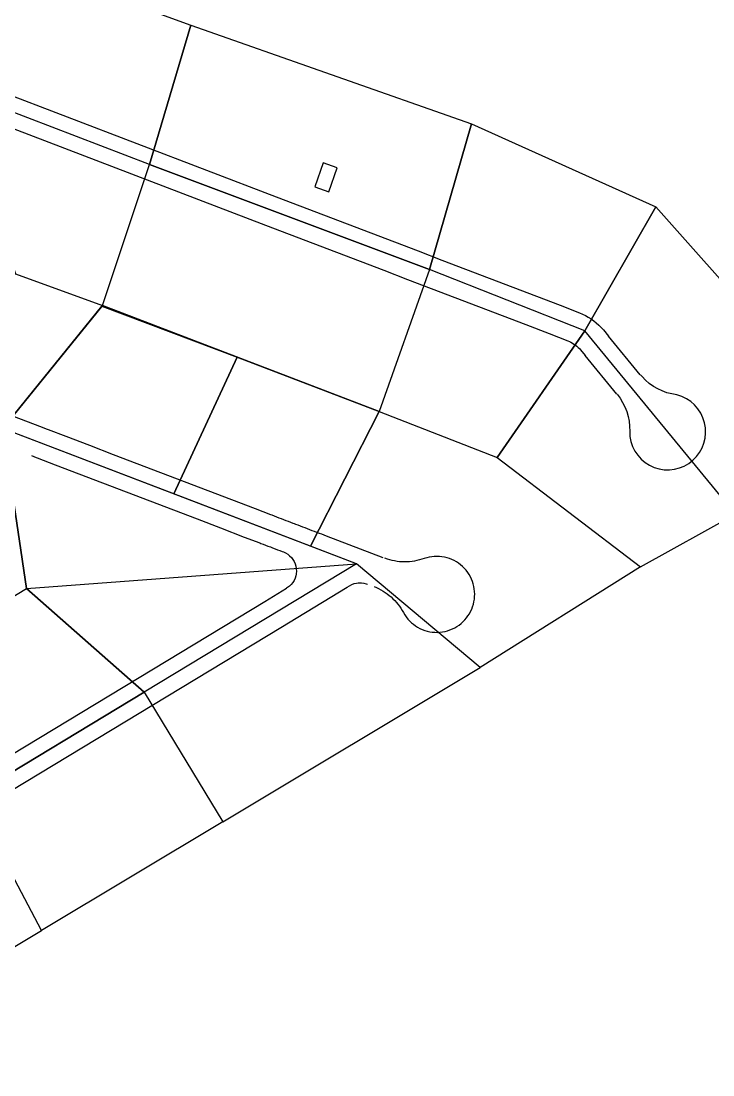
# Model space of a CAD drawing. Header units: metres. Extents: x 670141 to 672337, y 7191728 to 7192607.
# Drawn here: x 670556.5 to 670693.1, y 7191783.1 to 7191991.1 of the extents above; entities that cross this region are included whole.
import ezdxf

# ---------------------------------------------------------------- set-up
doc = ezdxf.new("R2010")
doc.units = ezdxf.units.M
doc.layers.add('D-AREA_CONTR', color=150, linetype='Continuous')
doc.layers.add('G-ESTR_SARJETA', color=136, linetype='Continuous')

# ---------------------------------------------------------------- blocks, each defined once
blk = doc.blocks.new('20100813-SARJETAS')
at = {"layer": 'G-ESTR_SARJETA', "linetype": 'ByBlock'}
for p, q in [((670550.95, 7191977.8, 907.52), (670606.92, 7191956.4, 907.12)), ((670548.8, 7191972.19, 907.52), (670604.78, 7191950.79, 907.12)), ((670606.92, 7191956.4, 907.12), (670611.59, 7191954.61, 907.09)), ((670611.59, 7191954.61, 907.09), (670616.26, 7191952.83, 907.09)), ((670616.26, 7191952.83, 907.09), (670620.93, 7191951.04, 907.11)), ((670604.78, 7191950.79, 907.12), (670609.45, 7191949.01, 907.09)), ((670620.93, 7191951.04, 907.11), (670625.61, 7191949.26, 907.15)), ((670609.45, 7191949.01, 907.09), (670614.12, 7191947.22, 907.09)), ((670625.61, 7191949.26, 907.15), (670630.28, 7191947.47, 907.21)), ((670614.12, 7191947.22, 907.09), (670618.79, 7191945.44, 907.11)), ((670630.28, 7191947.47, 907.21), (670634.95, 7191945.69, 907.29)), ((670618.79, 7191945.44, 907.11), (670623.46, 7191943.65, 907.15)), ((670634.95, 7191945.69, 907.29), (670639.62, 7191943.9, 907.39)), ((670623.46, 7191943.65, 907.15), (670628.13, 7191941.87, 907.21)), ((670639.62, 7191943.9, 907.39), (670644.29, 7191942.12, 907.52)), ((670628.13, 7191941.87, 907.21), (670632.8, 7191940.08, 907.29)), ((670644.29, 7191942.12, 907.52), (670648.96, 7191940.33, 907.66)), ((670648.96, 7191940.33, 907.66), (670653.63, 7191938.55, 907.82)), ((670632.8, 7191940.08, 907.29), (670637.47, 7191938.3, 907.39)), ((670637.47, 7191938.3, 907.39), (670642.14, 7191936.51, 907.52)), ((670653.63, 7191938.55, 907.82), (670658.3, 7191936.76, 908.01)), ((670642.14, 7191936.51, 907.52), (670646.82, 7191934.73, 907.66)), ((670658.3, 7191936.76, 908.01), (670662.97, 7191934.98, 908.21)), ((670646.82, 7191934.73, 907.66), (670651.49, 7191932.94, 907.82)), ((670662.97, 7191934.98, 908.21), (670666.79, 7191933.51, 908.39)), ((670651.49, 7191932.94, 907.82), (670656.16, 7191931.16, 908.01)), ((670666.79, 7191933.51, 908.39), (670667.38, 7191933.24, 908.41)), ((670667.38, 7191933.24, 908.41), (670667.96, 7191932.95, 908.43)), ((670667.96, 7191932.95, 908.43), (670668.53, 7191932.62, 908.45)), ((670668.53, 7191932.62, 908.45), (670669.07, 7191932.27, 908.47)), ((670669.07, 7191932.27, 908.47), (670669.6, 7191931.89, 908.49)), ((670656.16, 7191931.16, 908.01), (670660.83, 7191929.37, 908.21)), ((670669.6, 7191931.89, 908.49), (670670.11, 7191931.49, 908.51)), ((670670.11, 7191931.49, 908.51), (670670.6, 7191931.06, 908.54)), ((670670.6, 7191931.06, 908.54), (670671.06, 7191930.61, 908.56)), ((670671.06, 7191930.61, 908.56), (670671.51, 7191930.13, 908.58)), ((670671.51, 7191930.13, 908.58), (670672.53, 7191928.89, 908.64)), ((670660.83, 7191929.37, 908.21), (670664.47, 7191927.97, 908.39)), ((670664.47, 7191927.97, 908.39), (670664.79, 7191927.83, 908.41)), ((670664.79, 7191927.83, 908.41), (670665.1, 7191927.67, 908.43)), ((670678.8, 7191921.27, 909.07), (670672.53, 7191928.89, 908.64)), ((670665.1, 7191927.67, 908.43), (670665.41, 7191927.5, 908.45)), ((670665.41, 7191927.5, 908.45), (670665.7, 7191927.31, 908.47)), ((670665.7, 7191927.31, 908.47), (670665.99, 7191927.11, 908.49)), ((670665.99, 7191927.11, 908.49), (670666.26, 7191926.89, 908.51)), ((670666.26, 7191926.89, 908.51), (670666.52, 7191926.66, 908.54)), ((670666.52, 7191926.66, 908.54), (670666.77, 7191926.41, 908.56)), ((670666.77, 7191926.41, 908.56), (670667.01, 7191926.16, 908.58)), ((670667.01, 7191926.16, 908.58), (670667.9, 7191925.08, 908.64)), ((670674.17, 7191917.46, 909.07), (670667.9, 7191925.08, 908.64)), ((670535.92, 7191920.38, 908.46), (670560.71, 7191910.9, 909.14)), ((670679.13, 7191920.89, 909.07), (670678.83, 7191921.24, 909.07)), ((670679.82, 7191920.18, 909.11), (670679.13, 7191920.89, 909.07)), ((670680.57, 7191919.54, 909.15), (670679.82, 7191920.18, 909.11)), ((670681.38, 7191918.97, 909.18), (670680.57, 7191919.54, 909.15)), ((670674.2, 7191917.43, 909.11), (670674.79, 7191916.64, 909.14)), ((670682.24, 7191918.47, 909.24), (670681.38, 7191918.97, 909.18)), ((670683.13, 7191918.06, 909.27), (670682.24, 7191918.47, 909.24)), ((670684.06, 7191917.72, 909.29), (670683.13, 7191918.06, 909.27)), ((670685.02, 7191917.47, 909.32), (670684.06, 7191917.72, 909.29)), ((670686.01, 7191917.27, 909.32), (670685.02, 7191917.47, 909.32)), ((670674.79, 7191916.64, 909.14), (670675.31, 7191915.8, 909.18)), ((670675.31, 7191915.8, 909.18), (670675.75, 7191914.91, 909.21)), ((670686.97, 7191916.96, 909.37), (670686.01, 7191917.27, 909.32)), ((670687.89, 7191916.52, 909.39), (670686.97, 7191916.96, 909.37)), ((670688.74, 7191915.96, 909.42), (670687.89, 7191916.52, 909.39)), ((670689.51, 7191915.29, 909.45), (670688.74, 7191915.96, 909.42)), ((670690.18, 7191914.52, 909.51), (670689.51, 7191915.29, 909.45)), ((670675.75, 7191914.91, 909.21), (670676.11, 7191913.99, 909.24)), ((670676.11, 7191913.99, 909.24), (670676.39, 7191913.04, 909.27)), ((670690.73, 7191913.67, 909.54), (670690.18, 7191914.52, 909.51)), ((670691.17, 7191912.75, 909.58), (670690.73, 7191913.67, 909.54)), ((670676.39, 7191913.04, 909.27), (670676.58, 7191912.07, 909.29)), ((670676.58, 7191912.07, 909.29), (670676.68, 7191911.09, 909.32)), ((670691.48, 7191911.78, 909.65), (670691.17, 7191912.75, 909.58)), ((670691.65, 7191910.77, 909.69), (670691.48, 7191911.78, 909.65)), ((670560.71, 7191910.9, 909.14), (670561.17, 7191910.72, 909.15)), ((670561.17, 7191910.72, 909.15), (670561.64, 7191910.54, 909.17)), ((670561.64, 7191910.54, 909.17), (670561.84, 7191910.47, 909.17)), ((670561.84, 7191910.47, 909.17), (670565.38, 7191909.12, 909.28)), ((670565.38, 7191909.12, 909.28), (670570.05, 7191907.33, 909.45)), ((670676.68, 7191911.09, 909.32), (670676.7, 7191910.09, 909.35)), ((670676.7, 7191910.09, 909.35), (670676.75, 7191909.08, 909.37)), ((670676.75, 7191909.08, 909.37), (670676.94, 7191908.08, 909.39)), ((670691.59, 7191908.74, 909.79), (670691.69, 7191909.76, 909.72)), ((670691.69, 7191909.76, 909.72), (670691.65, 7191910.77, 909.69)), ((670570.05, 7191907.33, 909.45), (670574.72, 7191905.55, 909.65)), ((670676.94, 7191908.08, 909.39), (670677.27, 7191907.11, 909.44)), ((670677.27, 7191907.11, 909.44), (670677.72, 7191906.2, 909.48)), ((670690.98, 7191906.81, 909.85), (670691.35, 7191907.75, 909.82)), ((670691.35, 7191907.75, 909.82), (670691.59, 7191908.74, 909.79)), ((670558.56, 7191905.3, 909.14), (670559.03, 7191905.12, 909.15)), ((670559.03, 7191905.12, 909.15), (670559.5, 7191904.94, 909.17)), ((670559.5, 7191904.94, 909.17), (670559.69, 7191904.86, 909.17)), ((670574.72, 7191905.55, 909.65), (670579.39, 7191903.76, 909.87)), ((670677.72, 7191906.2, 909.48), (670678.29, 7191905.36, 909.51)), ((670678.29, 7191905.36, 909.51), (670678.98, 7191904.61, 909.54)), ((670689.17, 7191904.38, 909.95), (670689.88, 7191905.1, 909.93)), ((670689.88, 7191905.1, 909.93), (670690.49, 7191905.92, 909.91)), ((670690.49, 7191905.92, 909.91), (670690.98, 7191906.81, 909.85)), ((670559.69, 7191904.86, 909.17), (670563.23, 7191903.51, 909.28)), ((670563.23, 7191903.51, 909.28), (670567.9, 7191901.73, 909.45)), ((670579.39, 7191903.76, 909.87), (670584.06, 7191901.98, 910.12)), ((670678.98, 7191904.61, 909.54), (670679.75, 7191903.95, 909.61)), ((670679.75, 7191903.95, 909.61), (670680.61, 7191903.4, 909.65)), ((670680.61, 7191903.4, 909.65), (670681.54, 7191902.98, 909.69)), ((670681.54, 7191902.98, 909.69), (670682.51, 7191902.68, 909.75)), ((670685.55, 7191902.62, 909.88), (670686.53, 7191902.87, 909.9)), ((670686.53, 7191902.87, 909.9), (670687.48, 7191903.25, 909.93)), ((670687.48, 7191903.25, 909.93), (670688.36, 7191903.75, 909.97)), ((670688.36, 7191903.75, 909.97), (670689.17, 7191904.38, 909.95)), ((670567.9, 7191901.73, 909.45), (670572.57, 7191899.94, 909.65)), ((670584.06, 7191901.98, 910.12), (670588.73, 7191900.19, 910.4)), ((670682.51, 7191902.68, 909.75), (670683.52, 7191902.52, 909.79)), ((670683.52, 7191902.52, 909.79), (670684.53, 7191902.5, 909.82)), ((670684.53, 7191902.5, 909.82), (670685.55, 7191902.62, 909.88)), ((670572.57, 7191899.94, 909.65), (670577.25, 7191898.16, 909.87)), ((670588.73, 7191900.19, 910.4), (670593.4, 7191898.41, 910.7)), ((670577.25, 7191898.16, 909.87), (670581.92, 7191896.37, 910.12)), ((670593.4, 7191898.41, 910.7), (670598.07, 7191896.62, 911.03)), ((670598.07, 7191896.62, 911.03), (670602.74, 7191894.84, 911.39)), ((670581.92, 7191896.37, 910.12), (670586.59, 7191894.59, 910.4)), ((670586.59, 7191894.59, 910.4), (670591.26, 7191892.8, 910.7)), ((670602.74, 7191894.84, 911.39), (670605.79, 7191893.67, 911.64)), ((670591.26, 7191892.8, 910.7), (670595.93, 7191891.02, 911.03)), ((670605.79, 7191893.67, 911.64), (670606.01, 7191893.59, 911.66)), ((670606.01, 7191893.59, 911.66), (670606.48, 7191893.41, 911.7)), ((670606.48, 7191893.41, 911.7), (670606.94, 7191893.23, 911.74)), ((670606.94, 7191893.23, 911.74), (670607.41, 7191893.05, 911.77)), ((670607.41, 7191893.05, 911.77), (670607.88, 7191892.87, 911.81)), ((670607.88, 7191892.87, 911.81), (670608.34, 7191892.69, 911.85)), ((670608.34, 7191892.69, 911.85), (670608.81, 7191892.51, 911.9)), ((670608.81, 7191892.51, 911.9), (670609.28, 7191892.34, 911.94)), ((670595.93, 7191891.02, 911.03), (670600.6, 7191889.23, 911.39)), ((670609.28, 7191892.34, 911.94), (670609.75, 7191892.16, 911.98)), ((670609.75, 7191892.16, 911.98), (670610.21, 7191891.98, 912.02)), ((670610.21, 7191891.98, 912.02), (670610.46, 7191891.89, 912.04)), ((670610.46, 7191891.89, 912.04), (670610.68, 7191891.8, 912.06)), ((670610.68, 7191891.8, 912.06), (670611.15, 7191891.62, 912.1)), ((670611.15, 7191891.62, 912.1), (670611.61, 7191891.44, 912.14)), ((670611.61, 7191891.44, 912.14), (670612.08, 7191891.26, 912.19)), ((670612.08, 7191891.26, 912.19), (670612.55, 7191891.09, 912.23)), ((670612.55, 7191891.09, 912.23), (670613.01, 7191890.91, 912.27)), ((670613.01, 7191890.91, 912.27), (670613.48, 7191890.73, 912.31)), ((670613.48, 7191890.73, 912.31), (670613.95, 7191890.55, 912.36)), ((670613.95, 7191890.55, 912.36), (670614.42, 7191890.37, 912.4)), ((670614.42, 7191890.37, 912.4), (670614.88, 7191890.19, 912.44)), ((670600.6, 7191889.23, 911.39), (670603.65, 7191888.07, 911.64)), ((670614.88, 7191890.19, 912.44), (670615.35, 7191890.02, 912.49)), ((670615.35, 7191890.02, 912.49), (670615.82, 7191889.84, 912.53)), ((670615.82, 7191889.84, 912.53), (670616.28, 7191889.66, 912.58)), ((670616.28, 7191889.66, 912.58), (670616.75, 7191889.48, 912.62)), ((670616.75, 7191889.48, 912.62), (670627.97, 7191885.19, 913.71)), ((670603.65, 7191888.07, 911.64), (670603.87, 7191887.98, 911.66)), ((670603.87, 7191887.98, 911.66), (670604.33, 7191887.8, 911.7)), ((670604.33, 7191887.8, 911.7), (670604.8, 7191887.62, 911.74)), ((670604.8, 7191887.62, 911.74), (670605.27, 7191887.45, 911.77)), ((670605.27, 7191887.45, 911.77), (670605.74, 7191887.27, 911.81)), ((670605.74, 7191887.27, 911.81), (670606.2, 7191887.09, 911.85)), ((670606.2, 7191887.09, 911.85), (670606.67, 7191886.91, 911.9)), ((670606.67, 7191886.91, 911.9), (670607.14, 7191886.73, 911.94)), ((670607.14, 7191886.73, 911.94), (670607.6, 7191886.55, 911.98)), ((670607.6, 7191886.55, 911.98), (670608.07, 7191886.37, 912.02)), ((670608.07, 7191886.37, 912.02), (670608.32, 7191886.28, 912.04)), ((670608.32, 7191886.28, 912.04), (670608.76, 7191886.08, 912.13)), ((670608.76, 7191886.08, 912.13), (670609.17, 7191885.83, 912.22)), ((670609.17, 7191885.83, 912.22), (670609.55, 7191885.53, 912.3)), ((670609.55, 7191885.53, 912.3), (670609.89, 7191885.19, 912.39)), ((670609.89, 7191885.19, 912.39), (670610.19, 7191884.8, 912.48)), ((670610.19, 7191884.8, 912.48), (670610.44, 7191884.39, 912.57)), ((670610.44, 7191884.39, 912.57), (670610.63, 7191883.95, 912.65)), ((670628.85, 7191884.87, 913.75), (670628.38, 7191885.03, 913.75)), ((670629.32, 7191884.72, 913.84), (670628.85, 7191884.87, 913.75)), ((670629.8, 7191884.6, 913.87), (670629.32, 7191884.72, 913.84)), ((670630.28, 7191884.5, 913.92), (670629.8, 7191884.6, 913.87)), ((670630.77, 7191884.42, 913.96), (670630.28, 7191884.5, 913.92)), ((670631.26, 7191884.36, 914.01), (670630.77, 7191884.42, 913.96)), ((670631.75, 7191884.33, 914.05), (670631.26, 7191884.36, 914.01)), ((670632.25, 7191884.31, 914.05), (670631.75, 7191884.33, 914.05)), ((670632.74, 7191884.32, 914.12), (670632.25, 7191884.31, 914.05)), ((670633.23, 7191884.35, 914.13), (670632.74, 7191884.32, 914.12)), ((670633.72, 7191884.41, 914.19), (670633.23, 7191884.35, 914.13)), ((670634.21, 7191884.48, 914.21), (670633.72, 7191884.41, 914.19)), ((670634.7, 7191884.58, 914.27), (670634.21, 7191884.48, 914.21)), ((670635.18, 7191884.7, 914.29), (670634.7, 7191884.58, 914.27)), ((670635.65, 7191884.84, 914.32), (670635.18, 7191884.7, 914.29)), ((670636.12, 7191885, 914.33), (670635.65, 7191884.84, 914.32)), ((670636.61, 7191885.15, 914.34), (670636.12, 7191885, 914.33)), ((670637.1, 7191885.27, 914.42), (670636.61, 7191885.15, 914.34)), ((670637.6, 7191885.35, 914.45), (670637.1, 7191885.27, 914.42)), ((670638.11, 7191885.4, 914.45), (670637.6, 7191885.35, 914.45)), ((670638.62, 7191885.42, 914.51), (670638.11, 7191885.4, 914.45)), ((670639.13, 7191885.4, 914.56), (670638.62, 7191885.42, 914.51)), ((670639.63, 7191885.35, 914.6), (670639.13, 7191885.4, 914.56)), ((670640.13, 7191885.26, 914.65), (670639.63, 7191885.35, 914.6)), ((670640.63, 7191885.14, 914.69), (670640.13, 7191885.26, 914.65)), ((670641.11, 7191884.98, 914.7), (670640.63, 7191885.14, 914.69)), ((670641.58, 7191884.8, 914.77), (670641.11, 7191884.98, 914.7)), ((670642.04, 7191884.58, 914.79), (670641.58, 7191884.8, 914.77)), ((670642.49, 7191884.33, 914.86), (670642.04, 7191884.58, 914.79)), ((670642.91, 7191884.05, 914.91), (670642.49, 7191884.33, 914.86)), ((670610.63, 7191883.95, 912.65), (670610.78, 7191883.48, 912.74)), ((670610.78, 7191883.48, 912.74), (670610.86, 7191883.01, 912.83)), ((670610.86, 7191882.04, 913.01), (670610.84, 7191881.93, 913.03)), ((670610.86, 7191883.01, 912.83), (670610.87, 7191882.9, 912.85)), ((670610.88, 7191882.4, 912.94), (670610.86, 7191882.04, 913.01)), ((670610.87, 7191882.9, 912.85), (670610.89, 7191882.52, 912.92)), ((670610.89, 7191882.52, 912.92), (670610.88, 7191882.4, 912.94)), ((670643.32, 7191883.74, 914.96), (670642.91, 7191884.05, 914.91)), ((670643.7, 7191883.41, 914.97), (670643.32, 7191883.74, 914.96)), ((670644.06, 7191883.05, 915.04), (670643.7, 7191883.41, 914.97)), ((670644.4, 7191882.67, 915.07), (670644.06, 7191883.05, 915.04)), ((670644.71, 7191882.26, 915.14), (670644.4, 7191882.67, 915.07)), ((670644.99, 7191881.84, 915.17), (670644.71, 7191882.26, 915.14)), ((670610.17, 7191880.25, 913.36), (670609.86, 7191879.87, 913.44)), ((670610.42, 7191880.66, 913.27), (670610.17, 7191880.25, 913.36)), ((670610.62, 7191881.1, 913.18), (670610.42, 7191880.66, 913.27)), ((670610.77, 7191881.57, 913.09), (670610.62, 7191881.1, 913.18)), ((670610.84, 7191881.93, 913.03), (670610.77, 7191881.57, 913.09)), ((670621.83, 7191879.85, 913.14), (670622.28, 7191880.03, 913.21)), ((670622.28, 7191880.03, 913.21), (670622.75, 7191880.14, 913.28)), ((670622.75, 7191880.14, 913.28), (670623.11, 7191880.19, 913.34)), ((670623.11, 7191880.19, 913.34), (670623.23, 7191880.2, 913.36)), ((670623.23, 7191880.2, 913.36), (670623.71, 7191880.2, 913.43)), ((670623.71, 7191880.2, 913.43), (670624.19, 7191880.14, 913.51)), ((670624.19, 7191880.14, 913.51), (670624.66, 7191880.02, 913.58)), ((670624.66, 7191880.02, 913.58), (670624.9, 7191879.94, 913.62)), ((670645.24, 7191881.4, 915.18), (670644.99, 7191881.84, 915.17)), ((670645.46, 7191880.94, 915.26), (670645.24, 7191881.4, 915.18)), ((670645.65, 7191880.46, 915.29), (670645.46, 7191880.94, 915.26)), ((670645.8, 7191879.98, 915.29), (670645.65, 7191880.46, 915.29)), ((670645.93, 7191879.49, 915.36), (670645.8, 7191879.98, 915.29)), ((670604.68, 7191876.53, 913.94), (670608.96, 7191879.12, 913.66)), ((670607.78, 7191871.4, 913.94), (670620.92, 7191879.34, 913.07)), ((670609.14, 7191879.24, 913.62), (670608.96, 7191879.12, 913.66)), ((670609.52, 7191879.53, 913.53), (670609.14, 7191879.24, 913.62)), ((670609.86, 7191879.87, 913.44), (670609.52, 7191879.53, 913.53)), ((670620.92, 7191879.34, 913.07), (670621.4, 7191879.63, 913.06)), ((670621.4, 7191879.63, 913.06), (670621.83, 7191879.85, 913.14)), ((670626.22, 7191879.44, 913.8), (670626.68, 7191879.25, 913.81)), ((670626.68, 7191879.25, 913.81), (670627.13, 7191879.04, 913.89)), ((670627.13, 7191879.04, 913.89), (670627.57, 7191878.81, 913.9)), ((670627.57, 7191878.81, 913.9), (670628, 7191878.57, 913.98)), ((670628, 7191878.57, 913.98), (670628.41, 7191878.3, 913.98)), ((670628.41, 7191878.3, 913.98), (670628.82, 7191878.02, 914.01)), ((670628.82, 7191878.02, 914.01), (670629.21, 7191877.72, 914.05)), ((670646.02, 7191878.99, 915.39), (670645.93, 7191879.49, 915.36)), ((670646.07, 7191878.48, 915.4), (670646.02, 7191878.99, 915.39)), ((670646.09, 7191877.97, 915.44), (670646.07, 7191878.48, 915.4)), ((670646.08, 7191877.46, 915.47), (670646.09, 7191877.97, 915.44)), ((670540.8, 7191837.92, 918.21), (670604.68, 7191876.53, 913.94)), ((670629.21, 7191877.72, 914.05), (670629.59, 7191877.4, 914.09)), ((670629.59, 7191877.4, 914.09), (670629.95, 7191877.06, 914.15)), ((670629.95, 7191877.06, 914.15), (670630.3, 7191876.71, 914.17)), ((670630.3, 7191876.71, 914.17), (670630.63, 7191876.34, 914.23)), ((670630.63, 7191876.34, 914.23), (670630.94, 7191875.96, 914.24)), ((670630.94, 7191875.96, 914.24), (670631.24, 7191875.57, 914.3)), ((670645.68, 7191875.47, 915.53), (670645.83, 7191875.96, 915.53)), ((670645.83, 7191875.96, 915.53), (670645.95, 7191876.46, 915.51)), ((670645.95, 7191876.46, 915.51), (670646.03, 7191876.96, 915.48)), ((670646.03, 7191876.96, 915.48), (670646.08, 7191877.46, 915.47)), ((670631.24, 7191875.57, 914.3), (670631.52, 7191875.16, 914.3)), ((670631.52, 7191875.16, 914.3), (670631.78, 7191874.74, 914.38)), ((670631.78, 7191874.74, 914.38), (670632.02, 7191874.31, 914.39)), ((670632.02, 7191874.31, 914.39), (670632.28, 7191873.87, 914.4)), ((670632.28, 7191873.87, 914.4), (670632.57, 7191873.45, 914.45)), ((670644.77, 7191873.66, 915.5), (670645.04, 7191874.09, 915.52)), ((670645.04, 7191874.09, 915.52), (670645.29, 7191874.54, 915.53)), ((670645.29, 7191874.54, 915.53), (670645.5, 7191875, 915.54)), ((670645.5, 7191875, 915.54), (670645.68, 7191875.47, 915.53)), ((670632.57, 7191873.45, 914.45), (670632.89, 7191873.05, 914.45)), ((670632.89, 7191873.05, 914.45), (670633.23, 7191872.68, 914.49)), ((670633.23, 7191872.68, 914.49), (670633.6, 7191872.32, 914.54)), ((670633.6, 7191872.32, 914.54), (670633.99, 7191872, 914.61)), ((670633.99, 7191872, 914.61), (670634.4, 7191871.7, 914.62)), ((670634.4, 7191871.7, 914.62), (670634.83, 7191871.43, 914.64)), ((670642.58, 7191871.57, 915.33), (670643, 7191871.85, 915.36)), ((670643, 7191871.85, 915.36), (670643.4, 7191872.16, 915.41)), ((670643.4, 7191872.16, 915.41), (670643.78, 7191872.5, 915.43)), ((670643.78, 7191872.5, 915.43), (670644.13, 7191872.87, 915.47)), ((670644.13, 7191872.87, 915.47), (670644.46, 7191873.25, 915.5)), ((670644.46, 7191873.25, 915.5), (670644.77, 7191873.66, 915.5)), ((670543.9, 7191832.78, 918.21), (670607.78, 7191871.4, 913.94)), ((670634.83, 7191871.43, 914.64), (670635.28, 7191871.19, 914.69)), ((670635.28, 7191871.19, 914.69), (670635.74, 7191870.98, 914.74)), ((670635.74, 7191870.98, 914.74), (670636.22, 7191870.8, 914.8)), ((670636.22, 7191870.8, 914.8), (670636.71, 7191870.66, 914.82)), ((670636.71, 7191870.66, 914.82), (670637.21, 7191870.55, 914.89)), ((670637.21, 7191870.55, 914.89), (670637.71, 7191870.47, 914.91)), ((670637.71, 7191870.47, 914.91), (670638.21, 7191870.43, 914.96)), ((670638.21, 7191870.43, 914.96), (670638.72, 7191870.42, 915.01)), ((670638.72, 7191870.42, 915.01), (670639.23, 7191870.45, 915.08)), ((670639.23, 7191870.45, 915.08), (670639.74, 7191870.51, 915.1)), ((670639.74, 7191870.51, 915.1), (670640.24, 7191870.6, 915.13)), ((670640.24, 7191870.6, 915.13), (670640.73, 7191870.73, 915.19)), ((670640.73, 7191870.73, 915.19), (670641.21, 7191870.89, 915.22)), ((670641.21, 7191870.89, 915.22), (670641.68, 7191871.09, 915.26)), ((670641.68, 7191871.09, 915.26), (670642.14, 7191871.31, 915.3)), ((670642.14, 7191871.31, 915.3), (670642.58, 7191871.57, 915.33))]:
    blk.add_line(p, q, dxfattribs=at)

msp = doc.modelspace()

# ---------------------------------------------------------------- linework, layer by layer
at = {"layer": 'D-AREA_CONTR'}
for points in [[(670532.863, 7192011.067), (670590.023, 7191990.261), (670581.867, 7191962.736), (670543.348, 7191977.481)], [(670590.023, 7191990.261), (670645.433, 7191970.765), (670637.187, 7191942.046), (670581.867, 7191962.736)], [(670543.348, 7191977.481), (670555.418, 7191941.19), (670572.571, 7191934.903), (670581.867, 7191962.736)], [(670637.187, 7191942.046), (670645.433, 7191970.765), (670681.875, 7191954.426), (670667.813, 7191929.913)], [(670581.867, 7191962.736), (670637.187, 7191942.046), (670627.221, 7191913.978), (670572.571, 7191934.903)], [(670614.521, 7191958.34), (670617.293, 7191957.379), (670618.93, 7191962.104), (670616.157, 7191963.064)], [(670667.813, 7191929.913), (670681.875, 7191954.426), (670722.527, 7191908.684), (670697.574, 7191893.722), (670667.813, 7191929.913)], [(670552.901, 7191910.673), (670522.271, 7191922.381), (670555.418, 7191941.19), (670572.571, 7191934.903), (670552.901, 7191910.673)], [(670627.221, 7191913.978), (670650.549, 7191904.931), (670667.813, 7191929.913), (670637.187, 7191942.046)], [(670572.467, 7191934.776), (670599.167, 7191924.72), (670586.683, 7191897.761), (670552.901, 7191910.673)], [(670650.549, 7191904.931), (670678.813, 7191883.371), (670697.574, 7191893.722), (670667.813, 7191929.913)], [(670599.167, 7191924.72), (670627.221, 7191913.978), (670613.643, 7191887.456), (670586.683, 7191897.761)], [(670627.221, 7191913.978), (670650.549, 7191904.931), (670678.813, 7191883.371), (670647.163, 7191863.495), (670622.772, 7191883.966), (670613.643, 7191887.456)], [(670507.248, 7191883.077), (670520.982, 7191856.908), (670557.619, 7191879.054), (670552.901, 7191910.673)], [(670552.901, 7191910.673), (670557.619, 7191879.054), (670622.772, 7191883.966)], [(670557.619, 7191879.054), (670622.772, 7191883.966), (670580.858, 7191858.631), (670557.619, 7191879.054)], [(670580.858, 7191858.631), (670596.364, 7191833.035), (670647.163, 7191863.495), (670622.772, 7191883.966)], [(670557.619, 7191879.054), (670580.858, 7191858.631), (670546.626, 7191837.939), (670531.322, 7191863.159)], [(670546.626, 7191837.939), (670580.858, 7191858.631), (670596.364, 7191833.035), (670560.549, 7191811.56)], [(670498.056, 7191808.579), (670496.222, 7191783.064), (670516.301, 7191785.028), (670560.549, 7191811.56), (670546.626, 7191837.939)]]:
    msp.add_lwpolyline(points, close=True, dxfattribs=at)

# ---------------------------------------------------------------- block references
msp.add_blockref('20100813-SARJETAS', (0, 0), dxfattribs=at)

doc.saveas('drawing.dxf')
